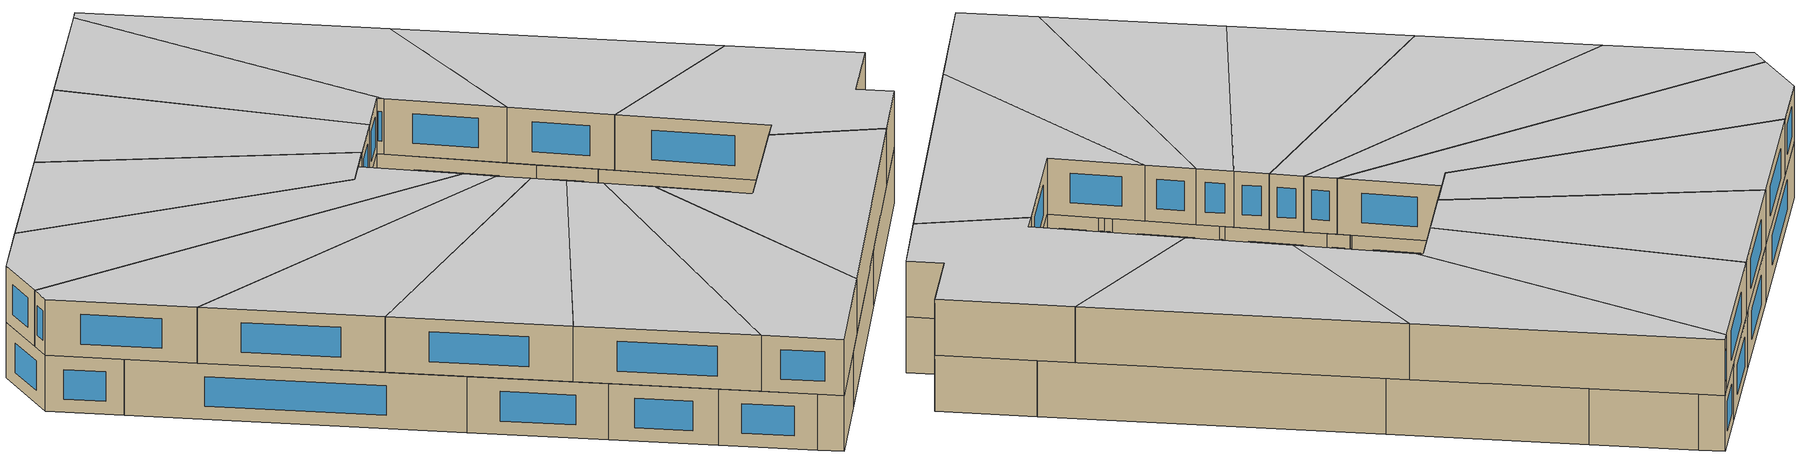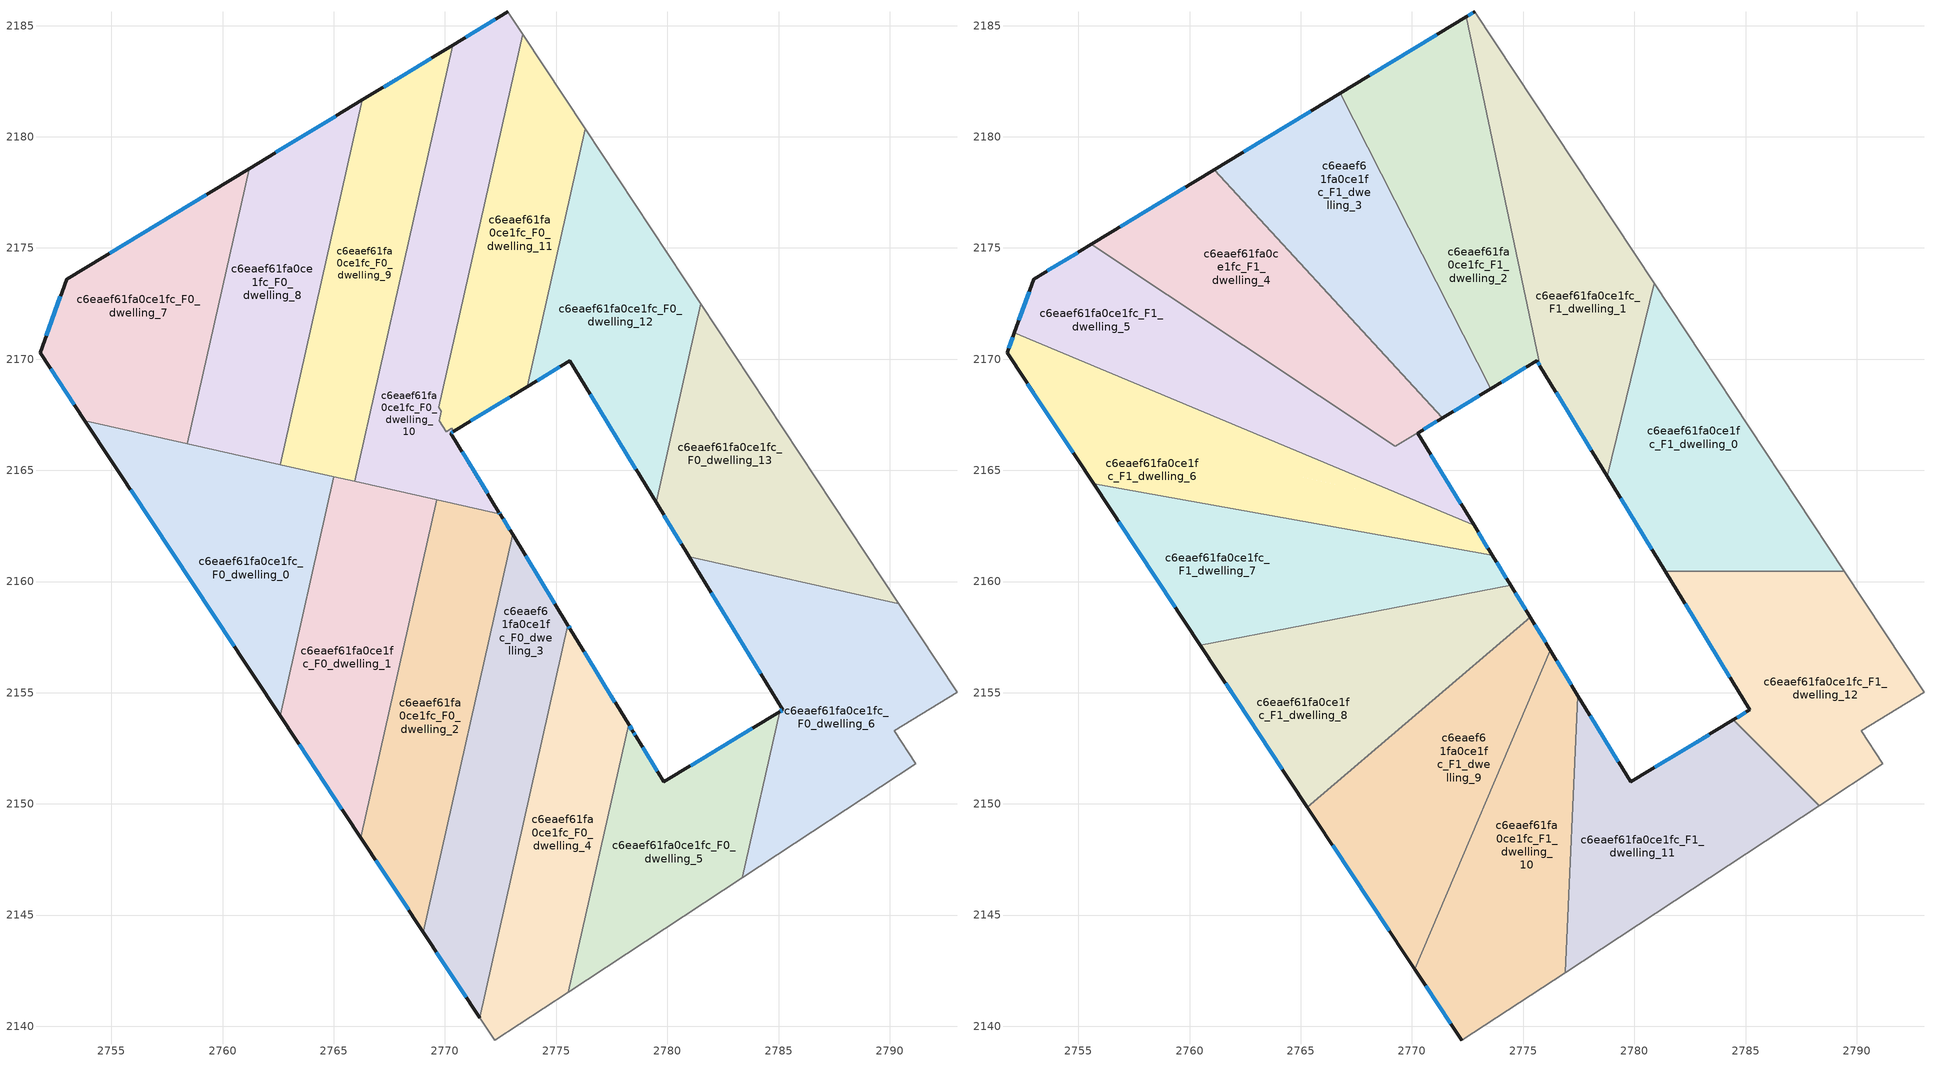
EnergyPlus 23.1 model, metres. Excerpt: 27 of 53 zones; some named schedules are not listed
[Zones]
c6eaef61fa0ce1fc_F0_dwelling_0
 floor ground (EU_floor_Construction): 2765,2164.71 2762.58,2153.97 2753.8,2167.23 z0
 wall outside (EU_wall_Construction): 2753.8,2167.23 2762.58,2153.97 z0:3
 wall to c6eaef61fa0ce1fc_F0_dwelling_1 (EU_wall_Construction): 2762.58,2153.97 2765,2164.71 z0:3
 wall to c6eaef61fa0ce1fc_F0_dwelling_7 (EU_wall_Construction): 2758.41,2166.2 2753.8,2167.23 z0:3
 wall to c6eaef61fa0ce1fc_F0_dwelling_8 (EU_wall_Construction): 2762.59,2165.26 2758.41,2166.2 z0:3
 wall to c6eaef61fa0ce1fc_F0_dwelling_9 (EU_wall_Construction): 2765,2164.71 2762.59,2165.26 z0:3
 window (EU_Window_Construction): 2755.87,2164.12 2760.52,2157.08 z0.7:2.3
c6eaef61fa0ce1fc_F0_dwelling_1
 floor ground (EU_floor_Construction): 2769.64,2163.67 2766.22,2148.47 2762.58,2153.97 2765,2164.71 z0
 wall outside (EU_wall_Construction): 2762.58,2153.97 2766.22,2148.47 z0:3
 wall to c6eaef61fa0ce1fc_F0_dwelling_2 (EU_wall_Construction): 2766.22,2148.47 2769.64,2163.67 z0:3
 wall to c6eaef61fa0ce1fc_F0_dwelling_10 (EU_wall_Construction): 2769.64,2163.67 2765.93,2164.5 z0:3
 wall to c6eaef61fa0ce1fc_F0_dwelling_9 (EU_wall_Construction): 2765.93,2164.5 2765,2164.72 z0:3
 window (EU_Window_Construction): 2763.44,2152.68 2765.37,2149.76 z0.7:2.3
c6eaef61fa0ce1fc_F0_dwelling_10
 floor ground (EU_floor_Construction): 2772.84,2185.63 2773.5,2184.62 2769.73,2167.83 2769.84,2167.65 2769.74,2167.23 2770.05,2166.73 2770.31,2166.89 2770.39,2166.76 2770.26,2166.68 2772.43,2163.12 2772.48,2163.03 2772.41,2163.05 2765.93,2164.5 2770.35,2184.12 z0
 wall outside (EU_wall_Construction): 2772.48,2163.03 2772.43,2163.12 2770.26,2166.68 2770.39,2166.76 / 2772.84,2185.63 2770.35,2184.12 z0:3
 wall to c6eaef61fa0ce1fc_F0_dwelling_9 (EU_wall_Construction): 2770.35,2184.12 2765.93,2164.5 z0:3
 wall adiabatic (EU_wall_Construction): 2773.5,2184.62 2772.84,2185.63 z0:3
 wall to c6eaef61fa0ce1fc_F0_dwelling_11 (EU_wall_Construction): 2770.39,2166.76 2770.31,2166.89 2770.05,2166.73 2769.74,2167.23 2769.84,2167.65 2769.73,2167.83 2773.5,2184.62 z0:3
 wall to c6eaef61fa0ce1fc_F0_dwelling_2 (EU_wall_Construction): 2769.64,2163.67 2772.41,2163.05 2772.48,2163.03 z0:3
 window (EU_Window_Construction): 2771.92,2163.96 2770.77,2165.84 / 2772.47,2163.05 2772.44,2163.1 / 2772.25,2185.28 2770.93,2184.48 / 2770.29,2166.7 2770.36,2166.74 z0.7:2.3
c6eaef61fa0ce1fc_F0_dwelling_11
 floor ground (EU_floor_Construction): 2773.5,2184.62 2776.31,2180.37 2773.7,2168.76 2770.39,2166.76 2770.31,2166.88 2770.05,2166.73 2769.74,2167.23 2769.84,2167.65 2769.73,2167.83 z0
 wall outside (EU_wall_Construction): 2770.39,2166.76 2773.7,2168.76 z0:3
 wall adiabatic (EU_wall_Construction): 2776.31,2180.37 2773.5,2184.62 z0:3
 wall to c6eaef61fa0ce1fc_F0_dwelling_12 (EU_wall_Construction): 2773.7,2168.76 2776.31,2180.37 z0:3
 window (EU_Window_Construction): 2771.16,2167.23 2772.92,2168.29 z0.7:2.3
 ceiling adiabatic (EU_roof_Construction): 2773.54,2168.67 2771.38,2167.36 2769.97,2168.89 2769.73,2167.83 2769.84,2167.65 2769.74,2167.23 2770.05,2166.73 2770.31,2166.88 2770.39,2166.76 2773.7,2168.76 z3
c6eaef61fa0ce1fc_F0_dwelling_12
 floor ground (EU_floor_Construction): 2776.31,2180.37 2781.51,2172.49 2779.5,2163.56 2775.61,2169.93 2773.7,2168.76 z0
 wall outside (EU_wall_Construction): 2773.7,2168.76 2775.61,2169.93 2779.5,2163.56 z0:3
 wall adiabatic (EU_wall_Construction): 2781.51,2172.49 2776.31,2180.37 z0:3
 wall to c6eaef61fa0ce1fc_F0_dwelling_13 (EU_wall_Construction): 2779.5,2163.56 2781.51,2172.49 z0:3
 window (EU_Window_Construction): 2774.15,2169.04 2775.16,2169.65 / 2776.52,2168.43 2778.58,2165.05 z0.7:2.3
c6eaef61fa0ce1fc_F0_dwelling_13
 floor ground (EU_floor_Construction): 2781.51,2172.49 2790.41,2159 2780.99,2161.12 2779.5,2163.56 z0
 wall outside (EU_wall_Construction): 2779.5,2163.56 2780.99,2161.12 z0:3
 wall adiabatic (EU_wall_Construction): 2790.41,2159 2781.51,2172.49 z0:3
 wall to c6eaef61fa0ce1fc_F0_dwelling_6 (EU_wall_Construction): 2780.99,2161.12 2790.41,2159 z0:3
 window (EU_Window_Construction): 2779.85,2162.99 2780.64,2161.69 z0.7:2.3
c6eaef61fa0ce1fc_F0_dwelling_2
 floor ground (EU_floor_Construction): 2772.48,2163.03 2773.04,2162.12 2769.02,2144.24 2766.22,2148.47 2769.64,2163.67 z0
 wall outside (EU_wall_Construction): 2773.04,2162.12 2772.48,2163.03 / 2766.22,2148.47 2769.02,2144.24 z0:3
 wall to c6eaef61fa0ce1fc_F0_dwelling_3 (EU_wall_Construction): 2769.02,2144.24 2773.04,2162.12 z0:3
 window (EU_Window_Construction): 2772.91,2162.33 2772.62,2162.82 / 2766.88,2147.48 2768.36,2145.23 z0.7:2.3
 ceiling adiabatic (EU_roof_Construction): 2772.8,2162.52 2772.48,2163.03 2770.53,2163.47 z3
c6eaef61fa0ce1fc_F0_dwelling_3
 floor ground (EU_floor_Construction): 2773.04,2162.12 2775.53,2158.04 2771.56,2140.39 2769.02,2144.24 z0
 wall outside (EU_wall_Construction): 2775.53,2158.04 2773.04,2162.12 / 2769.02,2144.24 2771.56,2140.39 z0:3
 wall to c6eaef61fa0ce1fc_F0_dwelling_4 (EU_wall_Construction): 2771.56,2140.39 2775.53,2158.04 z0:3
 window (EU_Window_Construction): 2774.95,2159 2773.63,2161.16 / 2769.62,2143.33 2770.97,2141.3 z0.7:2.3
c6eaef61fa0ce1fc_F0_dwelling_4
 floor ground (EU_floor_Construction): 2775.65,2157.86 2778.26,2153.58 2775.55,2141.54 2772.24,2139.36 2771.56,2140.39 2775.53,2158.04 z0
 wall outside (EU_wall_Construction): 2778.26,2153.58 2775.65,2157.86 2775.53,2158.04 z0:3
 wall to c6eaef61fa0ce1fc_F0_dwelling_5 (EU_wall_Construction): 2775.55,2141.54 2778.26,2153.58 z0:3
 wall adiabatic (EU_wall_Construction): 2771.56,2140.39 2772.24,2139.36 2775.55,2141.54 z0:3
 window (EU_Window_Construction): 2775.62,2157.9 2775.56,2158 / 2777.64,2154.58 2776.26,2156.85 z0.7:2.3
c6eaef61fa0ce1fc_F0_dwelling_5
 floor ground (EU_floor_Construction): 2785.05,2154.14 2783.37,2146.67 2775.55,2141.54 2778.26,2153.58 2778.45,2153.27 2778.59,2153.02 2779.84,2150.99 z0
 wall outside (EU_wall_Construction): 2785.05,2154.14 2779.84,2150.99 2778.59,2153.02 2778.45,2153.27 2778.26,2153.58 z0:3
 wall to c6eaef61fa0ce1fc_F0_dwelling_6 (EU_wall_Construction): 2783.37,2146.67 2785.05,2154.14 z0:3
 wall adiabatic (EU_wall_Construction): 2775.55,2141.54 2783.37,2146.67 z0:3
 window (EU_Window_Construction): 2778.4,2153.34 2778.3,2153.5 / 2778.56,2153.08 2778.48,2153.21 / 2779.55,2151.46 2778.89,2152.54 / 2783.83,2153.4 2781.06,2151.73 z0.7:2.3
c6eaef61fa0ce1fc_F0_dwelling_6
 floor ground (EU_floor_Construction): 2790.41,2159 2793.03,2155.03 2790.2,2153.29 2791.17,2151.8 2783.37,2146.67 2785.05,2154.14 2785.19,2154.22 2780.99,2161.12 z0
 wall outside (EU_wall_Construction): 2780.99,2161.12 2785.19,2154.22 2785.05,2154.14 z0:3
 wall adiabatic (EU_wall_Construction): 2783.37,2146.67 2791.17,2151.8 2790.2,2153.29 2793.03,2155.03 2790.41,2159 z0:3
 window (EU_Window_Construction): 2785.16,2154.2 2785.08,2154.16 / 2781.97,2159.5 2784.21,2155.84 z0.7:2.3
c6eaef61fa0ce1fc_F0_dwelling_7
 floor ground (EU_floor_Construction): 2761.19,2178.57 2758.41,2166.2 2753.8,2167.23 2751.79,2170.28 2752.99,2173.6 z0
 wall outside (EU_wall_Construction): 2761.19,2178.57 2752.99,2173.6 2751.79,2170.28 2753.8,2167.23 z0:3
 wall to c6eaef61fa0ce1fc_F0_dwelling_8 (EU_wall_Construction): 2758.41,2166.2 2761.19,2178.57 z0:3
 window (EU_Window_Construction): 2752.26,2169.57 2753.33,2167.95 / 2752.71,2172.82 2752.07,2171.06 / 2759.27,2177.4 2754.92,2174.77 z0.7:2.3
c6eaef61fa0ce1fc_F0_dwelling_8
 floor ground (EU_floor_Construction): 2766.28,2181.66 2762.59,2165.26 2758.41,2166.2 2761.19,2178.57 z0
 wall outside (EU_wall_Construction): 2766.28,2181.66 2761.19,2178.57 z0:3
 wall to c6eaef61fa0ce1fc_F0_dwelling_9 (EU_wall_Construction): 2762.59,2165.26 2766.28,2181.66 z0:3
 window (EU_Window_Construction): 2765.09,2180.93 2762.39,2179.3 z0.7:2.3
c6eaef61fa0ce1fc_F0_dwelling_9
 floor ground (EU_floor_Construction): 2770.35,2184.12 2765.93,2164.5 2762.59,2165.26 2766.28,2181.66 z0
 wall outside (EU_wall_Construction): 2770.35,2184.12 2766.28,2181.66 z0:3
 window (EU_Window_Construction): 2769.39,2183.54 2767.24,2182.24 z0.7:2.3
c6eaef61fa0ce1fc_F1_dwelling_0
 floor to c6eaef61fa0ce1fc_F0_dwelling_13 (EU_floor_Construction): 2781.51,2172.49 2789.45,2160.46 2783.94,2160.46 2780.99,2161.12 2779.5,2163.56 z3
 floor to c6eaef61fa0ce1fc_F0_dwelling_12 (EU_floor_Construction): 2780.9,2173.41 2781.51,2172.49 2779.5,2163.56 2778.78,2164.74 z3
 floor to c6eaef61fa0ce1fc_F0_dwelling_6 (EU_floor_Construction): 2783.94,2160.46 2781.39,2160.46 2780.99,2161.12 z3
 wall outside (EU_wall_Construction): 2778.78,2164.74 2781.39,2160.46 z3:6
 wall to c6eaef61fa0ce1fc_F1_dwelling_1 (EU_wall_Construction): 2780.9,2173.41 2778.78,2164.74 z3:6
 wall adiabatic (EU_wall_Construction): 2789.45,2160.46 2780.9,2173.41 z3:6
 wall to c6eaef61fa0ce1fc_F1_dwelling_12 (EU_wall_Construction): 2781.39,2160.46 2789.45,2160.46 z3:6
 window (EU_Window_Construction): 2779.39,2163.74 2780.78,2161.46 z3.7:5.3
 ceiling to c6eaef61fa0ce1fc_F2_dwelling_0 (EU_floor_Construction): 2789.45,2160.46 2780.9,2173.41 2778.78,2164.74 2781.39,2160.46 z6
c6eaef61fa0ce1fc_F1_dwelling_1
 floor to c6eaef61fa0ce1fc_F0_dwelling_12 (EU_floor_Construction): 2776.31,2180.37 2780.9,2173.41 2778.78,2164.74 2775.78,2169.66 2774.87,2173.96 z3
 floor to c6eaef61fa0ce1fc_F0_dwelling_11 (EU_floor_Construction): 2773.5,2184.62 2776.31,2180.37 2774.87,2173.96 2773.04,2182.57 z3
 floor to c6eaef61fa0ce1fc_F0_dwelling_10 (EU_floor_Construction): 2772.84,2185.63 2773.5,2184.62 2773.04,2182.57 2772.45,2185.39 z3
 wall outside (EU_wall_Construction): 2775.78,2169.66 2778.78,2164.74 / 2772.84,2185.63 2772.45,2185.39 z3:6
 wall to c6eaef61fa0ce1fc_F1_dwelling_2 (EU_wall_Construction): 2772.45,2185.39 2775.78,2169.66 z3:6
 wall adiabatic (EU_wall_Construction): 2780.9,2173.41 2772.84,2185.63 z3:6
 window (EU_Window_Construction): 2776.48,2168.5 2778.07,2165.9 / 2772.74,2185.57 2772.54,2185.45 z3.7:5.3
 ceiling to c6eaef61fa0ce1fc_F2_dwelling_1 (EU_floor_Construction): 2778.78,2164.74 2780.9,2173.41 2772.84,2185.63 2772.45,2185.39 2775.78,2169.66 z6
c6eaef61fa0ce1fc_F1_dwelling_10
 floor to c6eaef61fa0ce1fc_F0_dwelling_4 (EU_floor_Construction): 2776.22,2156.91 2777.47,2154.87 2777.19,2148.81 2775.55,2141.54 2772.24,2139.36 2771.56,2140.39 2774.22,2152.22 z3
 floor to c6eaef61fa0ce1fc_F0_dwelling_5 (EU_floor_Construction): 2777.19,2148.81 2776.89,2142.42 2775.55,2141.54 z3
 floor to c6eaef61fa0ce1fc_F0_dwelling_3 (EU_floor_Construction): 2774.22,2152.22 2771.56,2140.39 2770.12,2142.58 z3
 wall outside (EU_wall_Construction): 2777.47,2154.87 2776.22,2156.92 / 2770.12,2142.58 2772.24,2139.36 z3:6
 wall to c6eaef61fa0ce1fc_F1_dwelling_9 (EU_wall_Construction): 2776.22,2156.92 2770.12,2142.58 z3:6
 wall to c6eaef61fa0ce1fc_F1_dwelling_11 (EU_wall_Construction): 2776.89,2142.42 2777.47,2154.87 z3:6
 wall adiabatic (EU_wall_Construction): 2772.24,2139.36 2776.89,2142.42 z3:6
 window (EU_Window_Construction): 2777.17,2155.35 2776.51,2156.44 / 2770.62,2141.82 2771.75,2140.12 z3.7:5.3
 ceiling to c6eaef61fa0ce1fc_F2_dwelling_10 (EU_floor_Construction): 2776.89,2142.42 2777.47,2154.87 2776.22,2156.92 2770.12,2142.58 2772.24,2139.36 z6
c6eaef61fa0ce1fc_F1_dwelling_11
 floor to c6eaef61fa0ce1fc_F0_dwelling_5 (EU_floor_Construction): 2784.87,2153.35 2783.37,2146.67 2776.89,2142.42 2777.19,2148.81 2778.26,2153.58 2778.57,2153.06 2778.59,2153.02 2779.84,2150.99 2784.45,2153.77 z3
 floor to c6eaef61fa0ce1fc_F0_dwelling_4 (EU_floor_Construction): 2777.47,2154.87 2778.26,2153.58 2777.19,2148.81 z3
 floor to c6eaef61fa0ce1fc_F0_dwelling_6 (EU_floor_Construction): 2788.32,2149.93 2783.37,2146.67 2784.87,2153.35 z3
 wall outside (EU_wall_Construction): 2784.45,2153.77 2779.84,2150.99 2777.47,2154.87 z3:6
 wall to c6eaef61fa0ce1fc_F1_dwelling_12 (EU_wall_Construction): 2788.32,2149.93 2784.45,2153.77 z3:6
 wall adiabatic (EU_wall_Construction): 2776.89,2142.42 2788.32,2149.93 z3:6
 window (EU_Window_Construction): 2779.28,2151.9 2778.02,2153.96 / 2783.37,2153.12 2780.92,2151.64 z3.7:5.3
 ceiling to c6eaef61fa0ce1fc_F2_dwelling_11 (EU_floor_Construction): 2788.32,2149.93 2784.45,2153.77 2779.84,2150.99 2777.47,2154.87 2776.89,2142.42 z6
c6eaef61fa0ce1fc_F1_dwelling_12
 floor to c6eaef61fa0ce1fc_F0_dwelling_6 (EU_floor_Construction): 2790.41,2159 2793.03,2155.03 2790.2,2153.29 2791.17,2151.8 2788.32,2149.93 2784.87,2153.35 2785.05,2154.14 2785.19,2154.22 2781.39,2160.46 2783.94,2160.46 z3
 floor to c6eaef61fa0ce1fc_F0_dwelling_13 (EU_floor_Construction): 2789.45,2160.46 2790.41,2159 2783.94,2160.46 z3
 floor to c6eaef61fa0ce1fc_F0_dwelling_5 (EU_floor_Construction): 2785.05,2154.14 2784.87,2153.35 2784.45,2153.77 z3
 wall outside (EU_wall_Construction): 2781.39,2160.46 2785.19,2154.22 2784.45,2153.77 z3:6
 wall adiabatic (EU_wall_Construction): 2788.32,2149.93 2791.17,2151.8 2790.2,2153.29 2793.03,2155.03 2789.45,2160.46 z3:6
 window (EU_Window_Construction): 2785.02,2154.12 2784.63,2153.88 / 2782.28,2158.99 2784.3,2155.69 z3.7:5.3
 ceiling to c6eaef61fa0ce1fc_F2_dwelling_12 (EU_floor_Construction): 2791.17,2151.8 2790.2,2153.29 2793.03,2155.03 2789.45,2160.46 2781.39,2160.46 2785.19,2154.22 2784.45,2153.77 2788.32,2149.93 z6
c6eaef61fa0ce1fc_F1_dwelling_2
 floor to c6eaef61fa0ce1fc_F0_dwelling_10 (EU_floor_Construction): 2772.45,2185.39 2773.04,2182.57 2771.03,2173.61 2768.92,2177.76 2770.35,2184.12 z3
 floor to c6eaef61fa0ce1fc_F0_dwelling_11 (EU_floor_Construction): 2773.04,2182.57 2774.87,2173.96 2773.7,2168.77 2773.54,2168.67 2771.03,2173.61 z3
 floor to c6eaef61fa0ce1fc_F0_dwelling_9 (EU_floor_Construction): 2770.35,2184.12 2768.92,2177.76 2766.78,2181.96 z3
 floor to c6eaef61fa0ce1fc_F0_dwelling_12 (EU_floor_Construction): 2774.87,2173.96 2775.78,2169.66 2775.61,2169.93 2773.7,2168.77 z3
 wall outside (EU_wall_Construction): 2773.54,2168.67 2775.61,2169.93 2775.78,2169.66 / 2772.45,2185.39 2766.78,2181.96 z3:6
 wall to c6eaef61fa0ce1fc_F1_dwelling_3 (EU_wall_Construction): 2766.78,2181.96 2773.54,2168.67 z3:6
 window (EU_Window_Construction): 2775.65,2169.86 2775.74,2169.72 / 2774.03,2168.97 2775.13,2169.63 / 2771.12,2184.59 2768.11,2182.77 z3.7:5.3
 ceiling to c6eaef61fa0ce1fc_F2_dwelling_2 (EU_floor_Construction): 2775.78,2169.66 2772.45,2185.39 2766.78,2181.96 2773.54,2168.67 2775.61,2169.93 z6
c6eaef61fa0ce1fc_F1_dwelling_3
 floor to c6eaef61fa0ce1fc_F0_dwelling_9 (EU_floor_Construction): 2766.78,2181.96 2768.92,2177.76 2767.52,2171.55 2764.7,2174.62 2766.28,2181.66 z3
 floor to c6eaef61fa0ce1fc_F0_dwelling_10 (EU_floor_Construction): 2768.92,2177.76 2771.03,2173.61 2769.97,2168.89 2767.52,2171.55 z3
 floor to c6eaef61fa0ce1fc_F0_dwelling_8 (EU_floor_Construction): 2766.28,2181.66 2764.7,2174.62 2761.17,2178.46 2761.19,2178.57 z3
 floor to c6eaef61fa0ce1fc_F0_dwelling_11 (EU_floor_Construction): 2771.03,2173.61 2773.54,2168.67 2771.38,2167.36 2769.97,2168.89 z3
 wall outside (EU_wall_Construction): 2771.38,2167.36 2773.54,2168.67 / 2766.78,2181.96 2761.11,2178.52 z3:6
 wall to c6eaef61fa0ce1fc_F1_dwelling_4 (EU_wall_Construction): 2761.11,2178.52 2771.37,2167.36 z3:6
 window (EU_Window_Construction): 2771.89,2167.67 2773.03,2168.36 / 2765.45,2181.15 2762.45,2179.33 z3.7:5.3
 ceiling to c6eaef61fa0ce1fc_F2_dwelling_3 (EU_floor_Construction): 2773.54,2168.67 2766.78,2181.96 2761.11,2178.52 2771.38,2167.36 z6
c6eaef61fa0ce1fc_F1_dwelling_4
 floor to c6eaef61fa0ce1fc_F0_dwelling_8 (EU_floor_Construction): 2761.17,2178.46 2764.7,2174.62 2763.62,2169.82 2759.8,2172.36 z3
 floor to c6eaef61fa0ce1fc_F0_dwelling_7 (EU_floor_Construction): 2761.11,2178.52 2761.17,2178.46 2759.8,2172.36 2755.57,2175.16 z3
 floor to c6eaef61fa0ce1fc_F0_dwelling_9 (EU_floor_Construction): 2764.7,2174.62 2767.52,2171.55 2766.67,2167.79 2763.62,2169.82 z3
 floor to c6eaef61fa0ce1fc_F0_dwelling_10 (EU_floor_Construction): 2769.97,2168.89 2769.73,2167.83 2769.84,2167.65 2769.74,2167.23 2770.05,2166.73 2770.31,2166.89 2770.38,2166.76 2769.39,2166.16 2769.26,2166.08 2766.67,2167.79 2767.52,2171.55 z3
 floor adiabatic (EU_floor_Construction): 2769.97,2168.89 2771.37,2167.36 2769.26,2166.08 2769.39,2166.16 2770.38,2166.76 2770.31,2166.89 2770.05,2166.73 2769.74,2167.23 2769.84,2167.65 2769.73,2167.83 z3
 wall outside (EU_wall_Construction): 2761.11,2178.52 2755.57,2175.16 z3:6
 wall to c6eaef61fa0ce1fc_F1_dwelling_5 (EU_wall_Construction): 2755.57,2175.16 2769.26,2166.08 2771.37,2167.36 z3:6
 window (EU_Window_Construction): 2759.81,2177.73 2756.87,2175.95 z3.7:5.3
 ceiling to c6eaef61fa0ce1fc_F2_dwelling_4 (EU_floor_Construction): 2771.37,2167.36 2761.11,2178.52 2755.57,2175.16 2769.26,2166.08 z6
c6eaef61fa0ce1fc_F1_dwelling_5
 floor to c6eaef61fa0ce1fc_F0_dwelling_7 (EU_floor_Construction): 2759.8,2172.36 2758.89,2168.35 2752.12,2171.19 2752.99,2173.6 2755.57,2175.16 z3
 floor to c6eaef61fa0ce1fc_F0_dwelling_10 (EU_floor_Construction): 2770.38,2166.76 2770.26,2166.68 2772.43,2163.12 2772.48,2163.03 2772.41,2163.05 2770.53,2163.47 2766.12,2165.32 2766.67,2167.79 2769.26,2166.08 z3
 floor to c6eaef61fa0ce1fc_F0_dwelling_8 (EU_floor_Construction): 2763.62,2169.82 2762.91,2166.67 2758.89,2168.35 2759.8,2172.36 z3
 floor adiabatic (EU_floor_Construction): 2772.48,2163.03 2772.8,2162.52 2770.53,2163.47 z3
 floor to c6eaef61fa0ce1fc_F0_dwelling_9 (EU_floor_Construction): 2766.67,2167.79 2766.12,2165.32 2762.91,2166.67 2763.62,2169.82 z3
 wall outside (EU_wall_Construction): 2772.8,2162.52 2770.26,2166.68 / 2755.57,2175.16 2752.99,2173.6 2752.12,2171.19 / 2771.38,2167.36 2770.26,2166.68 z3:6
 wall to c6eaef61fa0ce1fc_F1_dwelling_6 (EU_wall_Construction): 2752.12,2171.19 2772.8,2162.52 z3:6
 window (EU_Window_Construction): 2772.2,2163.5 2770.85,2165.7 / 2752.79,2173.03 2752.32,2171.75 / 2754.96,2174.79 2753.6,2173.97 / 2771.11,2167.2 2770.52,2166.84 z3.7:5.3
 ceiling to c6eaef61fa0ce1fc_F2_dwelling_5 (EU_floor_Construction): 2772.8,2162.52 2770.26,2166.68 2771.38,2167.36 2769.26,2166.08 2755.57,2175.16 2752.99,2173.6 2752.12,2171.19 z6
c6eaef61fa0ce1fc_F1_dwelling_6
 floor to c6eaef61fa0ce1fc_F0_dwelling_3 (EU_floor_Construction): 2773.04,2162.12 2773.61,2161.19 2772.87,2161.32 z3
 floor to c6eaef61fa0ce1fc_F0_dwelling_1 (EU_floor_Construction): 2769.64,2163.67 2769.26,2161.97 2764.57,2162.81 2765,2164.71 z3
 floor to c6eaef61fa0ce1fc_F0_dwelling_7 (EU_floor_Construction): 2758.89,2168.35 2758.41,2166.2 2753.8,2167.23 2751.79,2170.28 2752.12,2171.19 z3
 floor to c6eaef61fa0ce1fc_F0_dwelling_8 (EU_floor_Construction): 2762.91,2166.67 2762.59,2165.26 2758.41,2166.2 2758.89,2168.35 z3
 floor to c6eaef61fa0ce1fc_F0_dwelling_10 (EU_floor_Construction): 2770.53,2163.47 2765.93,2164.5 2766.12,2165.32 z3
 floor to c6eaef61fa0ce1fc_F0_dwelling_0 (EU_floor_Construction): 2765,2164.71 2764.57,2162.81 2755.68,2164.4 2753.8,2167.23 z3
 floor to c6eaef61fa0ce1fc_F0_dwelling_9 (EU_floor_Construction): 2766.12,2165.32 2765.93,2164.5 2762.59,2165.26 2762.91,2166.67 z3
 floor to c6eaef61fa0ce1fc_F0_dwelling_2 (EU_floor_Construction): 2772.8,2162.52 2773.04,2162.12 2772.87,2161.32 2769.26,2161.97 2769.64,2163.67 2770.53,2163.47 z3
 wall outside (EU_wall_Construction): 2773.61,2161.19 2772.8,2162.52 / 2752.12,2171.19 2751.79,2170.28 2755.68,2164.4 z3:6
 wall to c6eaef61fa0ce1fc_F1_dwelling_7 (EU_wall_Construction): 2755.68,2164.4 2773.61,2161.19 z3:6
 window (EU_Window_Construction): 2773.42,2161.5 2772.99,2162.21 / 2752.7,2168.9 2754.77,2165.78 / 2752.04,2170.98 2751.87,2170.49 z3.7:5.3
 ceiling to c6eaef61fa0ce1fc_F2_dwelling_6 (EU_floor_Construction): 2773.61,2161.19 2772.8,2162.52 2752.12,2171.19 2751.79,2170.28 2755.68,2164.4 z6
c6eaef61fa0ce1fc_F1_dwelling_7
 floor to c6eaef61fa0ce1fc_F0_dwelling_0 (EU_floor_Construction): 2764.57,2162.81 2763.42,2157.7 2760.49,2157.14 2755.68,2164.4 z3
 floor to c6eaef61fa0ce1fc_F0_dwelling_1 (EU_floor_Construction): 2769.26,2161.97 2768.52,2158.68 2763.42,2157.7 2764.57,2162.81 z3
 floor to c6eaef61fa0ce1fc_F0_dwelling_2 (EU_floor_Construction): 2772.87,2161.32 2772.44,2159.44 2768.52,2158.68 2769.26,2161.97 z3
 floor to c6eaef61fa0ce1fc_F0_dwelling_3 (EU_floor_Construction): 2773.61,2161.19 2774.44,2159.82 2772.44,2159.44 2772.87,2161.32 z3
 wall outside (EU_wall_Construction): 2774.44,2159.82 2773.61,2161.19 / 2755.68,2164.4 2760.49,2157.14 z3:6
 wall to c6eaef61fa0ce1fc_F1_dwelling_8 (EU_wall_Construction): 2760.49,2157.14 2774.44,2159.82 z3:6
 window (EU_Window_Construction): 2774.25,2160.14 2773.8,2160.87 / 2756.81,2162.69 2759.36,2158.84 z3.7:5.3
 ceiling to c6eaef61fa0ce1fc_F2_dwelling_7 (EU_floor_Construction): 2774.44,2159.82 2773.61,2161.19 2755.68,2164.4 2760.49,2157.14 z6
c6eaef61fa0ce1fc_F1_dwelling_8
 floor to c6eaef61fa0ce1fc_F0_dwelling_1 (EU_floor_Construction): 2768.52,2158.68 2766.82,2151.16 2765.3,2149.86 2762.58,2153.97 2763.42,2157.7 z3
 floor to c6eaef61fa0ce1fc_F0_dwelling_2 (EU_floor_Construction): 2772.44,2159.44 2771.47,2155.12 2766.82,2151.16 2768.52,2158.68 z3
 floor to c6eaef61fa0ce1fc_F0_dwelling_0 (EU_floor_Construction): 2763.42,2157.7 2762.58,2153.97 2760.49,2157.14 z3
 floor to c6eaef61fa0ce1fc_F0_dwelling_3 (EU_floor_Construction): 2774.44,2159.82 2775.31,2158.4 2771.47,2155.12 2772.44,2159.44 z3
 wall outside (EU_wall_Construction): 2775.31,2158.4 2774.44,2159.82 / 2760.49,2157.14 2765.3,2149.86 z3:6
 wall to c6eaef61fa0ce1fc_F1_dwelling_9 (EU_wall_Construction): 2765.3,2149.86 2775.31,2158.4 z3:6
 window (EU_Window_Construction): 2775.11,2158.73 2774.65,2159.49 / 2761.62,2155.43 2764.17,2151.57 z3.7:5.3
 ceiling to c6eaef61fa0ce1fc_F2_dwelling_8 (EU_floor_Construction): 2775.31,2158.4 2774.44,2159.82 2760.49,2157.14 2765.3,2149.86 z6
c6eaef61fa0ce1fc_F1_dwelling_9
 floor to c6eaef61fa0ce1fc_F0_dwelling_3 (EU_floor_Construction): 2775.31,2158.4 2775.53,2158.04 2774.22,2152.22 2770.12,2142.58 2769.02,2144.24 2771.47,2155.12 z3
 floor to c6eaef61fa0ce1fc_F0_dwelling_4 (EU_floor_Construction): 2775.58,2157.96 2776.22,2156.91 2774.22,2152.22 2775.53,2158.04 z3
 floor to c6eaef61fa0ce1fc_F0_dwelling_2 (EU_floor_Construction): 2771.47,2155.12 2769.02,2144.24 2766.22,2148.47 2766.82,2151.16 z3
 floor to c6eaef61fa0ce1fc_F0_dwelling_1 (EU_floor_Construction): 2766.82,2151.16 2766.22,2148.47 2765.3,2149.86 z3
 wall outside (EU_wall_Construction): 2776.22,2156.92 2775.31,2158.4 / 2765.3,2149.86 2770.12,2142.58 z3:6
 window (EU_Window_Construction): 2776.01,2157.26 2775.53,2158.05 / 2766.43,2148.15 2768.99,2144.29 z3.7:5.3
 ceiling to c6eaef61fa0ce1fc_F2_dwelling_9 (EU_floor_Construction): 2770.12,2142.58 2776.22,2156.92 2775.31,2158.4 2765.3,2149.86 z6
[Building]
EU S2 Campaign: North Axis=0; Terrain=City; Solar Distribution=FullExterior
[Site:Location]
Budapest.Ferenc.Liszt.Intl.AP: Latitude=47.437; Longitude=19.256; Time Zone=1; Elevation=185
[SizingPeriod:WeatherFileDays]
AnnualSizingPeriod: Begin Month=1; Begin Day of Month=1; End Month=12; End Day of Month=31; Day of Week for Start Day=Monday; Use Weather File Daylight Saving Period=No; Use Weather File Rain and Snow Indicators=No
[MATERIAL]
EU_InternalMass_Material: Roughness=MediumRough; Thickness=0.1; Conductivity=1; Density=1800; Specific Heat=900; Thermal Absorptance=0.9; Solar Absorptance=0.7; Visible Absorptance=0.7
[MATERIAL:NOMASS] Roughness=MediumRough; Thermal Absorptance=0.9; Solar Absorptance=0.7; Visible Absorptance=0.7
Name | Thermal Resistance
EU_wall_NoMass | 0.832559
EU_roof_NoMass | 1.39638
EU_floor_NoMass | 0.872794
[WINDOWMATERIAL:SIMPLEGLAZINGSYSTEM]
EU_Window_SimpleGlazing: UFactor=2.79869; Solar Heat Gain Coefficient=0.75; Visible Transmittance=0.75
[CONSTRUCTION]
EU_wall_Construction: EU_wall_NoMass
EU_roof_Construction: EU_roof_NoMass
EU_floor_Construction: EU_floor_NoMass
EU_Window_Construction: EU_Window_SimpleGlazing
EU_InternalMass_Construction: EU_InternalMass_Material
[ZONE] Type=1; Multiplier=1; Ceiling Height=autocalculate; Floor Area=autocalculate; Part of Total Floor Area=Yes
Name | Volume
c6eaef61fa0ce1fc_F0_dwelling_0 | 189.655
c6eaef61fa0ce1fc_F1_dwelling_0; c6eaef61fa0ce1fc_F1_dwelling_11 | 204.264
c6eaef61fa0ce1fc_F0_dwelling_1 | 189.67
c6eaef61fa0ce1fc_F1_dwelling_1 | 204.241
c6eaef61fa0ce1fc_F0_dwelling_10 | 211.259
c6eaef61fa0ce1fc_F1_dwelling_10; c6eaef61fa0ce1fc_F1_dwelling_9 | 204.242
c6eaef61fa0ce1fc_F0_dwelling_11 | 168.092
c6eaef61fa0ce1fc_F0_dwelling_12 | 189.647
c6eaef61fa0ce1fc_F1_dwelling_12 | 204.276
c6eaef61fa0ce1fc_F0_dwelling_13 | 189.678
c6eaef61fa0ce1fc_F0_dwelling_2 | 189.705
c6eaef61fa0ce1fc_F1_dwelling_2 | 204.249
c6eaef61fa0ce1fc_F0_dwelling_3 | 181.471
c6eaef61fa0ce1fc_F1_dwelling_3 | 204.261
c6eaef61fa0ce1fc_F0_dwelling_4 | 173.441
c6eaef61fa0ce1fc_F1_dwelling_4 | 199.832
c6eaef61fa0ce1fc_F0_dwelling_5 | 167.252
c6eaef61fa0ce1fc_F1_dwelling_5 | 208.691
c6eaef61fa0ce1fc_F0_dwelling_6 | 236.498
c6eaef61fa0ce1fc_F1_dwelling_6 | 204.292
c6eaef61fa0ce1fc_F0_dwelling_7 | 189.671
c6eaef61fa0ce1fc_F1_dwelling_7 | 204.275
c6eaef61fa0ce1fc_F0_dwelling_8 | 189.672
c6eaef61fa0ce1fc_F1_dwelling_8 | 204.257
c6eaef61fa0ce1fc_F0_dwelling_9 | 189.673
[INTERNALMASS] Construction=EU_InternalMass_Construction
Name | Zone or ZoneList | Surface Area
c6eaef61fa0ce1fc_F0_dwelling_0_EU_InternalMass | c6eaef61fa0ce1fc_F0_dwelling_0 | 63.2184
c6eaef61fa0ce1fc_F0_dwelling_1_EU_InternalMass | c6eaef61fa0ce1fc_F0_dwelling_1 | 63.2233
c6eaef61fa0ce1fc_F0_dwelling_2_EU_InternalMass | c6eaef61fa0ce1fc_F0_dwelling_2 | 63.235
c6eaef61fa0ce1fc_F0_dwelling_3_EU_InternalMass | c6eaef61fa0ce1fc_F0_dwelling_3 | 60.4981
c6eaef61fa0ce1fc_F0_dwelling_4_EU_InternalMass | c6eaef61fa0ce1fc_F0_dwelling_4 | 57.8126
c6eaef61fa0ce1fc_F0_dwelling_5_EU_InternalMass | c6eaef61fa0ce1fc_F0_dwelling_5 | 55.7467
c6eaef61fa0ce1fc_F0_dwelling_6_EU_InternalMass | c6eaef61fa0ce1fc_F0_dwelling_6 | 78.8293
c6eaef61fa0ce1fc_F0_dwelling_7_EU_InternalMass | c6eaef61fa0ce1fc_F0_dwelling_7 | 63.2234
c6eaef61fa0ce1fc_F0_dwelling_8_EU_InternalMass | c6eaef61fa0ce1fc_F0_dwelling_8 | 63.2241
c6eaef61fa0ce1fc_F0_dwelling_9_EU_InternalMass | c6eaef61fa0ce1fc_F0_dwelling_9 | 63.2244
c6eaef61fa0ce1fc_F0_dwelling_10_EU_InternalMass | c6eaef61fa0ce1fc_F0_dwelling_10 | 70.4205
c6eaef61fa0ce1fc_F0_dwelling_11_EU_InternalMass | c6eaef61fa0ce1fc_F0_dwelling_11 | 56.0306
c6eaef61fa0ce1fc_F0_dwelling_12_EU_InternalMass | c6eaef61fa0ce1fc_F0_dwelling_12 | 63.2157
c6eaef61fa0ce1fc_F0_dwelling_13_EU_InternalMass | c6eaef61fa0ce1fc_F0_dwelling_13 | 63.2258
c6eaef61fa0ce1fc_F1_dwelling_0_EU_InternalMass | c6eaef61fa0ce1fc_F1_dwelling_0 | 68.088
c6eaef61fa0ce1fc_F1_dwelling_1_EU_InternalMass | c6eaef61fa0ce1fc_F1_dwelling_1 | 68.0803
c6eaef61fa0ce1fc_F1_dwelling_2_EU_InternalMass | c6eaef61fa0ce1fc_F1_dwelling_2 | 68.0828
c6eaef61fa0ce1fc_F1_dwelling_3_EU_InternalMass | c6eaef61fa0ce1fc_F1_dwelling_3 | 68.0868
c6eaef61fa0ce1fc_F1_dwelling_4_EU_InternalMass | c6eaef61fa0ce1fc_F1_dwelling_4 | 66.6102
c6eaef61fa0ce1fc_F1_dwelling_5_EU_InternalMass | c6eaef61fa0ce1fc_F1_dwelling_5 | 69.5588
c6eaef61fa0ce1fc_F1_dwelling_6_EU_InternalMass | c6eaef61fa0ce1fc_F1_dwelling_6 | 68.097
c6eaef61fa0ce1fc_F1_dwelling_7_EU_InternalMass | c6eaef61fa0ce1fc_F1_dwelling_7 | 68.0917
c6eaef61fa0ce1fc_F1_dwelling_8_EU_InternalMass | c6eaef61fa0ce1fc_F1_dwelling_8 | 68.0856
c6eaef61fa0ce1fc_F1_dwelling_9_EU_InternalMass | c6eaef61fa0ce1fc_F1_dwelling_9 | 68.0807
c6eaef61fa0ce1fc_F1_dwelling_10_EU_InternalMass | c6eaef61fa0ce1fc_F1_dwelling_10 | 68.0808
c6eaef61fa0ce1fc_F1_dwelling_11_EU_InternalMass | c6eaef61fa0ce1fc_F1_dwelling_11 | 68.0881
c6eaef61fa0ce1fc_F1_dwelling_12_EU_InternalMass | c6eaef61fa0ce1fc_F1_dwelling_12 | 68.092
[OTHEREQUIPMENT] Fuel Type=Electricity; Design Level Calculation Method=Watts/Area; Power per Zone Floor Area=1; Fraction Latent=0; Fraction Radiant=0; Fraction Lost=0; Carbon Dioxide Generation Rate=0; EndUse Subcategory=EU_Step8_InternalGains
Name | Zone or ZoneList or Space or SpaceList | Schedule
EU_Step8_InternalGain_c6eaef61fa0ce1fc_F0_dwelling_0_f000 | c6eaef61fa0ce1fc_F0_dwelling_0 | EU_Step8_GainSchedule_c6eaef61fa0ce1fc_F0_dwelling_0_f000
EU_Step8_InternalGain_c6eaef61fa0ce1fc_F0_dwelling_1_f000 | c6eaef61fa0ce1fc_F0_dwelling_1 | EU_Step8_GainSchedule_c6eaef61fa0ce1fc_F0_dwelling_1_f000
EU_Step8_InternalGain_c6eaef61fa0ce1fc_F0_dwelling_2_f000 | c6eaef61fa0ce1fc_F0_dwelling_2 | EU_Step8_GainSchedule_c6eaef61fa0ce1fc_F0_dwelling_2_f000
EU_Step8_InternalGain_c6eaef61fa0ce1fc_F0_dwelling_3_f000 | c6eaef61fa0ce1fc_F0_dwelling_3 | EU_Step8_GainSchedule_c6eaef61fa0ce1fc_F0_dwelling_3_f000
EU_Step8_InternalGain_c6eaef61fa0ce1fc_F0_dwelling_4_f000 | c6eaef61fa0ce1fc_F0_dwelling_4 | EU_Step8_GainSchedule_c6eaef61fa0ce1fc_F0_dwelling_4_f000
EU_Step8_InternalGain_c6eaef61fa0ce1fc_F0_dwelling_5_f000 | c6eaef61fa0ce1fc_F0_dwelling_5 | EU_Step8_GainSchedule_c6eaef61fa0ce1fc_F0_dwelling_5_f000
EU_Step8_InternalGain_c6eaef61fa0ce1fc_F0_dwelling_6_f000 | c6eaef61fa0ce1fc_F0_dwelling_6 | EU_Step8_GainSchedule_c6eaef61fa0ce1fc_F0_dwelling_6_f000
EU_Step8_InternalGain_c6eaef61fa0ce1fc_F0_dwelling_7_f000 | c6eaef61fa0ce1fc_F0_dwelling_7 | EU_Step8_GainSchedule_c6eaef61fa0ce1fc_F0_dwelling_7_f000
EU_Step8_InternalGain_c6eaef61fa0ce1fc_F0_dwelling_8_f000 | c6eaef61fa0ce1fc_F0_dwelling_8 | EU_Step8_GainSchedule_c6eaef61fa0ce1fc_F0_dwelling_8_f000
EU_Step8_InternalGain_c6eaef61fa0ce1fc_F0_dwelling_9_f000 | c6eaef61fa0ce1fc_F0_dwelling_9 | EU_Step8_GainSchedule_c6eaef61fa0ce1fc_F0_dwelling_9_f000
EU_Step8_InternalGain_c6eaef61fa0ce1fc_F0_dwelling_10_f000 | c6eaef61fa0ce1fc_F0_dwelling_10 | EU_Step8_GainSchedule_c6eaef61fa0ce1fc_F0_dwelling_10_f000
EU_Step8_InternalGain_c6eaef61fa0ce1fc_F0_dwelling_11_f000 | c6eaef61fa0ce1fc_F0_dwelling_11 | EU_Step8_GainSchedule_c6eaef61fa0ce1fc_F0_dwelling_11_f000
EU_Step8_InternalGain_c6eaef61fa0ce1fc_F0_dwelling_12_f000 | c6eaef61fa0ce1fc_F0_dwelling_12 | EU_Step8_GainSchedule_c6eaef61fa0ce1fc_F0_dwelling_12_f000
EU_Step8_InternalGain_c6eaef61fa0ce1fc_F0_dwelling_13_f000 | c6eaef61fa0ce1fc_F0_dwelling_13 | EU_Step8_GainSchedule_c6eaef61fa0ce1fc_F0_dwelling_13_f000
EU_Step8_InternalGain_c6eaef61fa0ce1fc_F1_dwelling_0_f000 | c6eaef61fa0ce1fc_F1_dwelling_0 | EU_Step8_GainSchedule_c6eaef61fa0ce1fc_F1_dwelling_0_f000
EU_Step8_InternalGain_c6eaef61fa0ce1fc_F1_dwelling_1_f000 | c6eaef61fa0ce1fc_F1_dwelling_1 | EU_Step8_GainSchedule_c6eaef61fa0ce1fc_F1_dwelling_1_f000
EU_Step8_InternalGain_c6eaef61fa0ce1fc_F1_dwelling_2_f000 | c6eaef61fa0ce1fc_F1_dwelling_2 | EU_Step8_GainSchedule_c6eaef61fa0ce1fc_F1_dwelling_2_f000
EU_Step8_InternalGain_c6eaef61fa0ce1fc_F1_dwelling_3_f000 | c6eaef61fa0ce1fc_F1_dwelling_3 | EU_Step8_GainSchedule_c6eaef61fa0ce1fc_F1_dwelling_3_f000
EU_Step8_InternalGain_c6eaef61fa0ce1fc_F1_dwelling_4_f000 | c6eaef61fa0ce1fc_F1_dwelling_4 | EU_Step8_GainSchedule_c6eaef61fa0ce1fc_F1_dwelling_4_f000
EU_Step8_InternalGain_c6eaef61fa0ce1fc_F1_dwelling_5_f000 | c6eaef61fa0ce1fc_F1_dwelling_5 | EU_Step8_GainSchedule_c6eaef61fa0ce1fc_F1_dwelling_5_f000
EU_Step8_InternalGain_c6eaef61fa0ce1fc_F1_dwelling_6_f000 | c6eaef61fa0ce1fc_F1_dwelling_6 | EU_Step8_GainSchedule_c6eaef61fa0ce1fc_F1_dwelling_6_f000
EU_Step8_InternalGain_c6eaef61fa0ce1fc_F1_dwelling_7_f000 | c6eaef61fa0ce1fc_F1_dwelling_7 | EU_Step8_GainSchedule_c6eaef61fa0ce1fc_F1_dwelling_7_f000
EU_Step8_InternalGain_c6eaef61fa0ce1fc_F1_dwelling_8_f000 | c6eaef61fa0ce1fc_F1_dwelling_8 | EU_Step8_GainSchedule_c6eaef61fa0ce1fc_F1_dwelling_8_f000
EU_Step8_InternalGain_c6eaef61fa0ce1fc_F1_dwelling_9_f000 | c6eaef61fa0ce1fc_F1_dwelling_9 | EU_Step8_GainSchedule_c6eaef61fa0ce1fc_F1_dwelling_9_f000
EU_Step8_InternalGain_c6eaef61fa0ce1fc_F1_dwelling_10_f000 | c6eaef61fa0ce1fc_F1_dwelling_10 | EU_Step8_GainSchedule_c6eaef61fa0ce1fc_F1_dwelling_10_f000
EU_Step8_InternalGain_c6eaef61fa0ce1fc_F1_dwelling_11_f000 | c6eaef61fa0ce1fc_F1_dwelling_11 | EU_Step8_GainSchedule_c6eaef61fa0ce1fc_F1_dwelling_11_f000
EU_Step8_InternalGain_c6eaef61fa0ce1fc_F1_dwelling_12_f000 | c6eaef61fa0ce1fc_F1_dwelling_12 | EU_Step8_GainSchedule_c6eaef61fa0ce1fc_F1_dwelling_12_f000
[ZONEVENTILATION:DESIGNFLOWRATE] Schedule=EU_AlwaysOn; Design Flow Rate Calculation Method=AirChanges/Hour; Air Changes per Hour=0.475469; Ventilation Type=Natural; Fan Pressure Rise=0; Fan Total Efficiency=1; Constant Term Coefficient=1; Temperature Term Coefficient=0; Velocity Term Coefficient=0; Velocity Squared Term Coefficient=0; Minimum Indoor Temperature=-100; Maximum Indoor Temperature=100; Delta Temperature=-100; Minimum Outdoor Temperature=-100; Maximum Outdoor Temperature=100; Maximum Wind Speed=40
Name | Zone or ZoneList or Space or SpaceList
EU_ConstantAir_c6eaef61fa0ce1fc_F0_dwelling_0 | c6eaef61fa0ce1fc_F0_dwelling_0
EU_ConstantAir_c6eaef61fa0ce1fc_F0_dwelling_1 | c6eaef61fa0ce1fc_F0_dwelling_1
EU_ConstantAir_c6eaef61fa0ce1fc_F0_dwelling_2 | c6eaef61fa0ce1fc_F0_dwelling_2
EU_ConstantAir_c6eaef61fa0ce1fc_F0_dwelling_3 | c6eaef61fa0ce1fc_F0_dwelling_3
EU_ConstantAir_c6eaef61fa0ce1fc_F0_dwelling_4 | c6eaef61fa0ce1fc_F0_dwelling_4
EU_ConstantAir_c6eaef61fa0ce1fc_F0_dwelling_5 | c6eaef61fa0ce1fc_F0_dwelling_5
EU_ConstantAir_c6eaef61fa0ce1fc_F0_dwelling_6 | c6eaef61fa0ce1fc_F0_dwelling_6
EU_ConstantAir_c6eaef61fa0ce1fc_F0_dwelling_7 | c6eaef61fa0ce1fc_F0_dwelling_7
EU_ConstantAir_c6eaef61fa0ce1fc_F0_dwelling_8 | c6eaef61fa0ce1fc_F0_dwelling_8
EU_ConstantAir_c6eaef61fa0ce1fc_F0_dwelling_9 | c6eaef61fa0ce1fc_F0_dwelling_9
EU_ConstantAir_c6eaef61fa0ce1fc_F0_dwelling_10 | c6eaef61fa0ce1fc_F0_dwelling_10
EU_ConstantAir_c6eaef61fa0ce1fc_F0_dwelling_11 | c6eaef61fa0ce1fc_F0_dwelling_11
EU_ConstantAir_c6eaef61fa0ce1fc_F0_dwelling_12 | c6eaef61fa0ce1fc_F0_dwelling_12
EU_ConstantAir_c6eaef61fa0ce1fc_F0_dwelling_13 | c6eaef61fa0ce1fc_F0_dwelling_13
EU_ConstantAir_c6eaef61fa0ce1fc_F1_dwelling_0 | c6eaef61fa0ce1fc_F1_dwelling_0
EU_ConstantAir_c6eaef61fa0ce1fc_F1_dwelling_1 | c6eaef61fa0ce1fc_F1_dwelling_1
EU_ConstantAir_c6eaef61fa0ce1fc_F1_dwelling_2 | c6eaef61fa0ce1fc_F1_dwelling_2
EU_ConstantAir_c6eaef61fa0ce1fc_F1_dwelling_3 | c6eaef61fa0ce1fc_F1_dwelling_3
EU_ConstantAir_c6eaef61fa0ce1fc_F1_dwelling_4 | c6eaef61fa0ce1fc_F1_dwelling_4
EU_ConstantAir_c6eaef61fa0ce1fc_F1_dwelling_5 | c6eaef61fa0ce1fc_F1_dwelling_5
EU_ConstantAir_c6eaef61fa0ce1fc_F1_dwelling_6 | c6eaef61fa0ce1fc_F1_dwelling_6
EU_ConstantAir_c6eaef61fa0ce1fc_F1_dwelling_7 | c6eaef61fa0ce1fc_F1_dwelling_7
EU_ConstantAir_c6eaef61fa0ce1fc_F1_dwelling_8 | c6eaef61fa0ce1fc_F1_dwelling_8
EU_ConstantAir_c6eaef61fa0ce1fc_F1_dwelling_9 | c6eaef61fa0ce1fc_F1_dwelling_9
EU_ConstantAir_c6eaef61fa0ce1fc_F1_dwelling_10 | c6eaef61fa0ce1fc_F1_dwelling_10
EU_ConstantAir_c6eaef61fa0ce1fc_F1_dwelling_11 | c6eaef61fa0ce1fc_F1_dwelling_11
EU_ConstantAir_c6eaef61fa0ce1fc_F1_dwelling_12 | c6eaef61fa0ce1fc_F1_dwelling_12
[HVACTEMPLATE:ZONE:IDEALLOADSAIRSYSTEM] System Availability Schedule=EU_AlwaysOn; Maximum Heating Supply Air Temperature=50; Minimum Cooling Supply Air Temperature=13; Maximum Heating Supply Air Humidity Ratio=0.0156; Minimum Cooling Supply Air Humidity Ratio=0.0077; Heating Limit=NoLimit; Cooling Limit=NoLimit; Heating Availability Schedule=EU_AlwaysOn; Cooling Availability Schedule=EU_CoolingOff; Dehumidification Control Type=ConstantSensibleHeatRatio; Cooling Sensible Heat Ratio=0.7; Dehumidification Setpoint=60; Humidification Control Type=None; Humidification Setpoint=30; Outdoor Air Method=None; Outdoor Air Flow Rate per Person=0.00944; Outdoor Air Flow Rate per Zone Floor Area=0; Outdoor Air Flow Rate per Zone=0; Demand Controlled Ventilation Type=None; Outdoor Air Economizer Type=NoEconomizer; Heat Recovery Type=None; Sensible Heat Recovery Effectiveness=0.7; Latent Heat Recovery Effectiveness=0.65
Name | Template Thermostat
c6eaef61fa0ce1fc_F0_dwelling_0 | EU_HeatOnly_c6eaef61fa0ce1fc_F0_dwelling_0
c6eaef61fa0ce1fc_F0_dwelling_1 | EU_HeatOnly_c6eaef61fa0ce1fc_F0_dwelling_1
c6eaef61fa0ce1fc_F0_dwelling_2 | EU_HeatOnly_c6eaef61fa0ce1fc_F0_dwelling_2
c6eaef61fa0ce1fc_F0_dwelling_3 | EU_HeatOnly_c6eaef61fa0ce1fc_F0_dwelling_3
c6eaef61fa0ce1fc_F0_dwelling_4 | EU_HeatOnly_c6eaef61fa0ce1fc_F0_dwelling_4
c6eaef61fa0ce1fc_F0_dwelling_5 | EU_HeatOnly_c6eaef61fa0ce1fc_F0_dwelling_5
c6eaef61fa0ce1fc_F0_dwelling_6 | EU_HeatOnly_c6eaef61fa0ce1fc_F0_dwelling_6
c6eaef61fa0ce1fc_F0_dwelling_7 | EU_HeatOnly_c6eaef61fa0ce1fc_F0_dwelling_7
c6eaef61fa0ce1fc_F0_dwelling_8 | EU_HeatOnly_c6eaef61fa0ce1fc_F0_dwelling_8
c6eaef61fa0ce1fc_F0_dwelling_9 | EU_HeatOnly_c6eaef61fa0ce1fc_F0_dwelling_9
c6eaef61fa0ce1fc_F0_dwelling_10 | EU_HeatOnly_c6eaef61fa0ce1fc_F0_dwelling_10
c6eaef61fa0ce1fc_F0_dwelling_11 | EU_HeatOnly_c6eaef61fa0ce1fc_F0_dwelling_11
c6eaef61fa0ce1fc_F0_dwelling_12 | EU_HeatOnly_c6eaef61fa0ce1fc_F0_dwelling_12
c6eaef61fa0ce1fc_F0_dwelling_13 | EU_HeatOnly_c6eaef61fa0ce1fc_F0_dwelling_13
c6eaef61fa0ce1fc_F1_dwelling_0 | EU_HeatOnly_c6eaef61fa0ce1fc_F1_dwelling_0
c6eaef61fa0ce1fc_F1_dwelling_1 | EU_HeatOnly_c6eaef61fa0ce1fc_F1_dwelling_1
c6eaef61fa0ce1fc_F1_dwelling_2 | EU_HeatOnly_c6eaef61fa0ce1fc_F1_dwelling_2
c6eaef61fa0ce1fc_F1_dwelling_3 | EU_HeatOnly_c6eaef61fa0ce1fc_F1_dwelling_3
c6eaef61fa0ce1fc_F1_dwelling_4 | EU_HeatOnly_c6eaef61fa0ce1fc_F1_dwelling_4
c6eaef61fa0ce1fc_F1_dwelling_5 | EU_HeatOnly_c6eaef61fa0ce1fc_F1_dwelling_5
c6eaef61fa0ce1fc_F1_dwelling_6 | EU_HeatOnly_c6eaef61fa0ce1fc_F1_dwelling_6
c6eaef61fa0ce1fc_F1_dwelling_7 | EU_HeatOnly_c6eaef61fa0ce1fc_F1_dwelling_7
c6eaef61fa0ce1fc_F1_dwelling_8 | EU_HeatOnly_c6eaef61fa0ce1fc_F1_dwelling_8
c6eaef61fa0ce1fc_F1_dwelling_9 | EU_HeatOnly_c6eaef61fa0ce1fc_F1_dwelling_9
c6eaef61fa0ce1fc_F1_dwelling_10 | EU_HeatOnly_c6eaef61fa0ce1fc_F1_dwelling_10
c6eaef61fa0ce1fc_F1_dwelling_11 | EU_HeatOnly_c6eaef61fa0ce1fc_F1_dwelling_11
c6eaef61fa0ce1fc_F1_dwelling_12 | EU_HeatOnly_c6eaef61fa0ce1fc_F1_dwelling_12
[SIZING:ZONE] Zone Cooling Design Supply Air Temperature Input Method=SupplyAirTemperature; Zone Cooling Design Supply Air Temperature=13; Zone Heating Design Supply Air Temperature Input Method=SupplyAirTemperature; Zone Heating Design Supply Air Temperature=50; Zone Cooling Design Supply Air Humidity Ratio=0.008; Zone Heating Design Supply Air Humidity Ratio=0.008; Cooling Design Air Flow Method=DesignDay; Cooling Design Air Flow Rate=0; Cooling Minimum Air Flow per Zone Floor Area=0.000762; Cooling Minimum Air Flow=0; Cooling Minimum Air Flow Fraction=0.2; Heating Design Air Flow Method=DesignDay; Heating Design Air Flow Rate=0; Heating Maximum Air Flow per Zone Floor Area=0.002032; Heating Maximum Air Flow=0.141576; Heating Maximum Air Flow Fraction=0.3; Account for Dedicated Outdoor Air System=No; Dedicated Outdoor Air System Control Strategy=NeutralSupplyAir; Dedicated Outdoor Air Low Setpoint Temperature for Design=autosize; Dedicated Outdoor Air High Setpoint Temperature for Design=autosize; Zone Load Sizing Method=Sensible Load Only No Latent Load; Zone Latent Cooling Design Supply Air Humidity Ratio Input Method=HumidityRatioDifference; Zone Cooling Design Supply Air Humidity Ratio Difference=0.005; Zone Latent Heating Design Supply Air Humidity Ratio Input Method=HumidityRatioDifference; Zone Humidification Design Supply Air Humidity Ratio Difference=0.005
c6eaef61fa0ce1fc_F0_dwelling_0; c6eaef61fa0ce1fc_F0_dwelling_1; c6eaef61fa0ce1fc_F0_dwelling_2; c6eaef61fa0ce1fc_F0_dwelling_3; c6eaef61fa0ce1fc_F0_dwelling_4; c6eaef61fa0ce1fc_F0_dwelling_5; c6eaef61fa0ce1fc_F0_dwelling_6; c6eaef61fa0ce1fc_F0_dwelling_7; c6eaef61fa0ce1fc_F0_dwelling_8; c6eaef61fa0ce1fc_F0_dwelling_9; c6eaef61fa0ce1fc_F0_dwelling_10; c6eaef61fa0ce1fc_F0_dwelling_11; c6eaef61fa0ce1fc_F0_dwelling_12; c6eaef61fa0ce1fc_F0_dwelling_13; c6eaef61fa0ce1fc_F1_dwelling_0; c6eaef61fa0ce1fc_F1_dwelling_1; c6eaef61fa0ce1fc_F1_dwelling_2; c6eaef61fa0ce1fc_F1_dwelling_3; c6eaef61fa0ce1fc_F1_dwelling_4; c6eaef61fa0ce1fc_F1_dwelling_5; c6eaef61fa0ce1fc_F1_dwelling_6; c6eaef61fa0ce1fc_F1_dwelling_7; c6eaef61fa0ce1fc_F1_dwelling_8; c6eaef61fa0ce1fc_F1_dwelling_9; c6eaef61fa0ce1fc_F1_dwelling_10; c6eaef61fa0ce1fc_F1_dwelling_11; c6eaef61fa0ce1fc_F1_dwelling_12
[SCHEDULE:FILE] Column Number=1; Rows to Skip at Top=0; Number of Hours of Data=8760; Column Separator=Comma; Interpolate to Timestep=No; Minutes per Item=60; Adjust Schedule for Daylight Savings=Yes
Name | File
EU_Step8_GainSchedule_c6eaef61fa0ce1fc_F0_dwelling_0_f000 | ../../schedules/c6eaef61fa0ce1fc/c6eaef61fa0ce1fc_F0_dwelling_0_f000_gain.csv
EU_Step8_GainSchedule_c6eaef61fa0ce1fc_F0_dwelling_1_f000 | ../../schedules/c6eaef61fa0ce1fc/c6eaef61fa0ce1fc_F0_dwelling_1_f000_gain.csv
EU_Step8_GainSchedule_c6eaef61fa0ce1fc_F0_dwelling_2_f000 | ../../schedules/c6eaef61fa0ce1fc/c6eaef61fa0ce1fc_F0_dwelling_2_f000_gain.csv
EU_Step8_GainSchedule_c6eaef61fa0ce1fc_F0_dwelling_3_f000 | ../../schedules/c6eaef61fa0ce1fc/c6eaef61fa0ce1fc_F0_dwelling_3_f000_gain.csv
EU_Step8_GainSchedule_c6eaef61fa0ce1fc_F0_dwelling_4_f000 | ../../schedules/c6eaef61fa0ce1fc/c6eaef61fa0ce1fc_F0_dwelling_4_f000_gain.csv
EU_Step8_GainSchedule_c6eaef61fa0ce1fc_F0_dwelling_5_f000 | ../../schedules/c6eaef61fa0ce1fc/c6eaef61fa0ce1fc_F0_dwelling_5_f000_gain.csv
EU_Step8_GainSchedule_c6eaef61fa0ce1fc_F0_dwelling_6_f000 | ../../schedules/c6eaef61fa0ce1fc/c6eaef61fa0ce1fc_F0_dwelling_6_f000_gain.csv
EU_Step8_GainSchedule_c6eaef61fa0ce1fc_F0_dwelling_7_f000 | ../../schedules/c6eaef61fa0ce1fc/c6eaef61fa0ce1fc_F0_dwelling_7_f000_gain.csv
EU_Step8_GainSchedule_c6eaef61fa0ce1fc_F0_dwelling_8_f000 | ../../schedules/c6eaef61fa0ce1fc/c6eaef61fa0ce1fc_F0_dwelling_8_f000_gain.csv
EU_Step8_GainSchedule_c6eaef61fa0ce1fc_F0_dwelling_9_f000 | ../../schedules/c6eaef61fa0ce1fc/c6eaef61fa0ce1fc_F0_dwelling_9_f000_gain.csv
EU_Step8_GainSchedule_c6eaef61fa0ce1fc_F0_dwelling_10_f000 | ../../schedules/c6eaef61fa0ce1fc/c6eaef61fa0ce1fc_F0_dwelling_10_f000_gain.csv
EU_Step8_GainSchedule_c6eaef61fa0ce1fc_F0_dwelling_11_f000 | ../../schedules/c6eaef61fa0ce1fc/c6eaef61fa0ce1fc_F0_dwelling_11_f000_gain.csv
EU_Step8_GainSchedule_c6eaef61fa0ce1fc_F0_dwelling_12_f000 | ../../schedules/c6eaef61fa0ce1fc/c6eaef61fa0ce1fc_F0_dwelling_12_f000_gain.csv
EU_Step8_GainSchedule_c6eaef61fa0ce1fc_F0_dwelling_13_f000 | ../../schedules/c6eaef61fa0ce1fc/c6eaef61fa0ce1fc_F0_dwelling_13_f000_gain.csv
